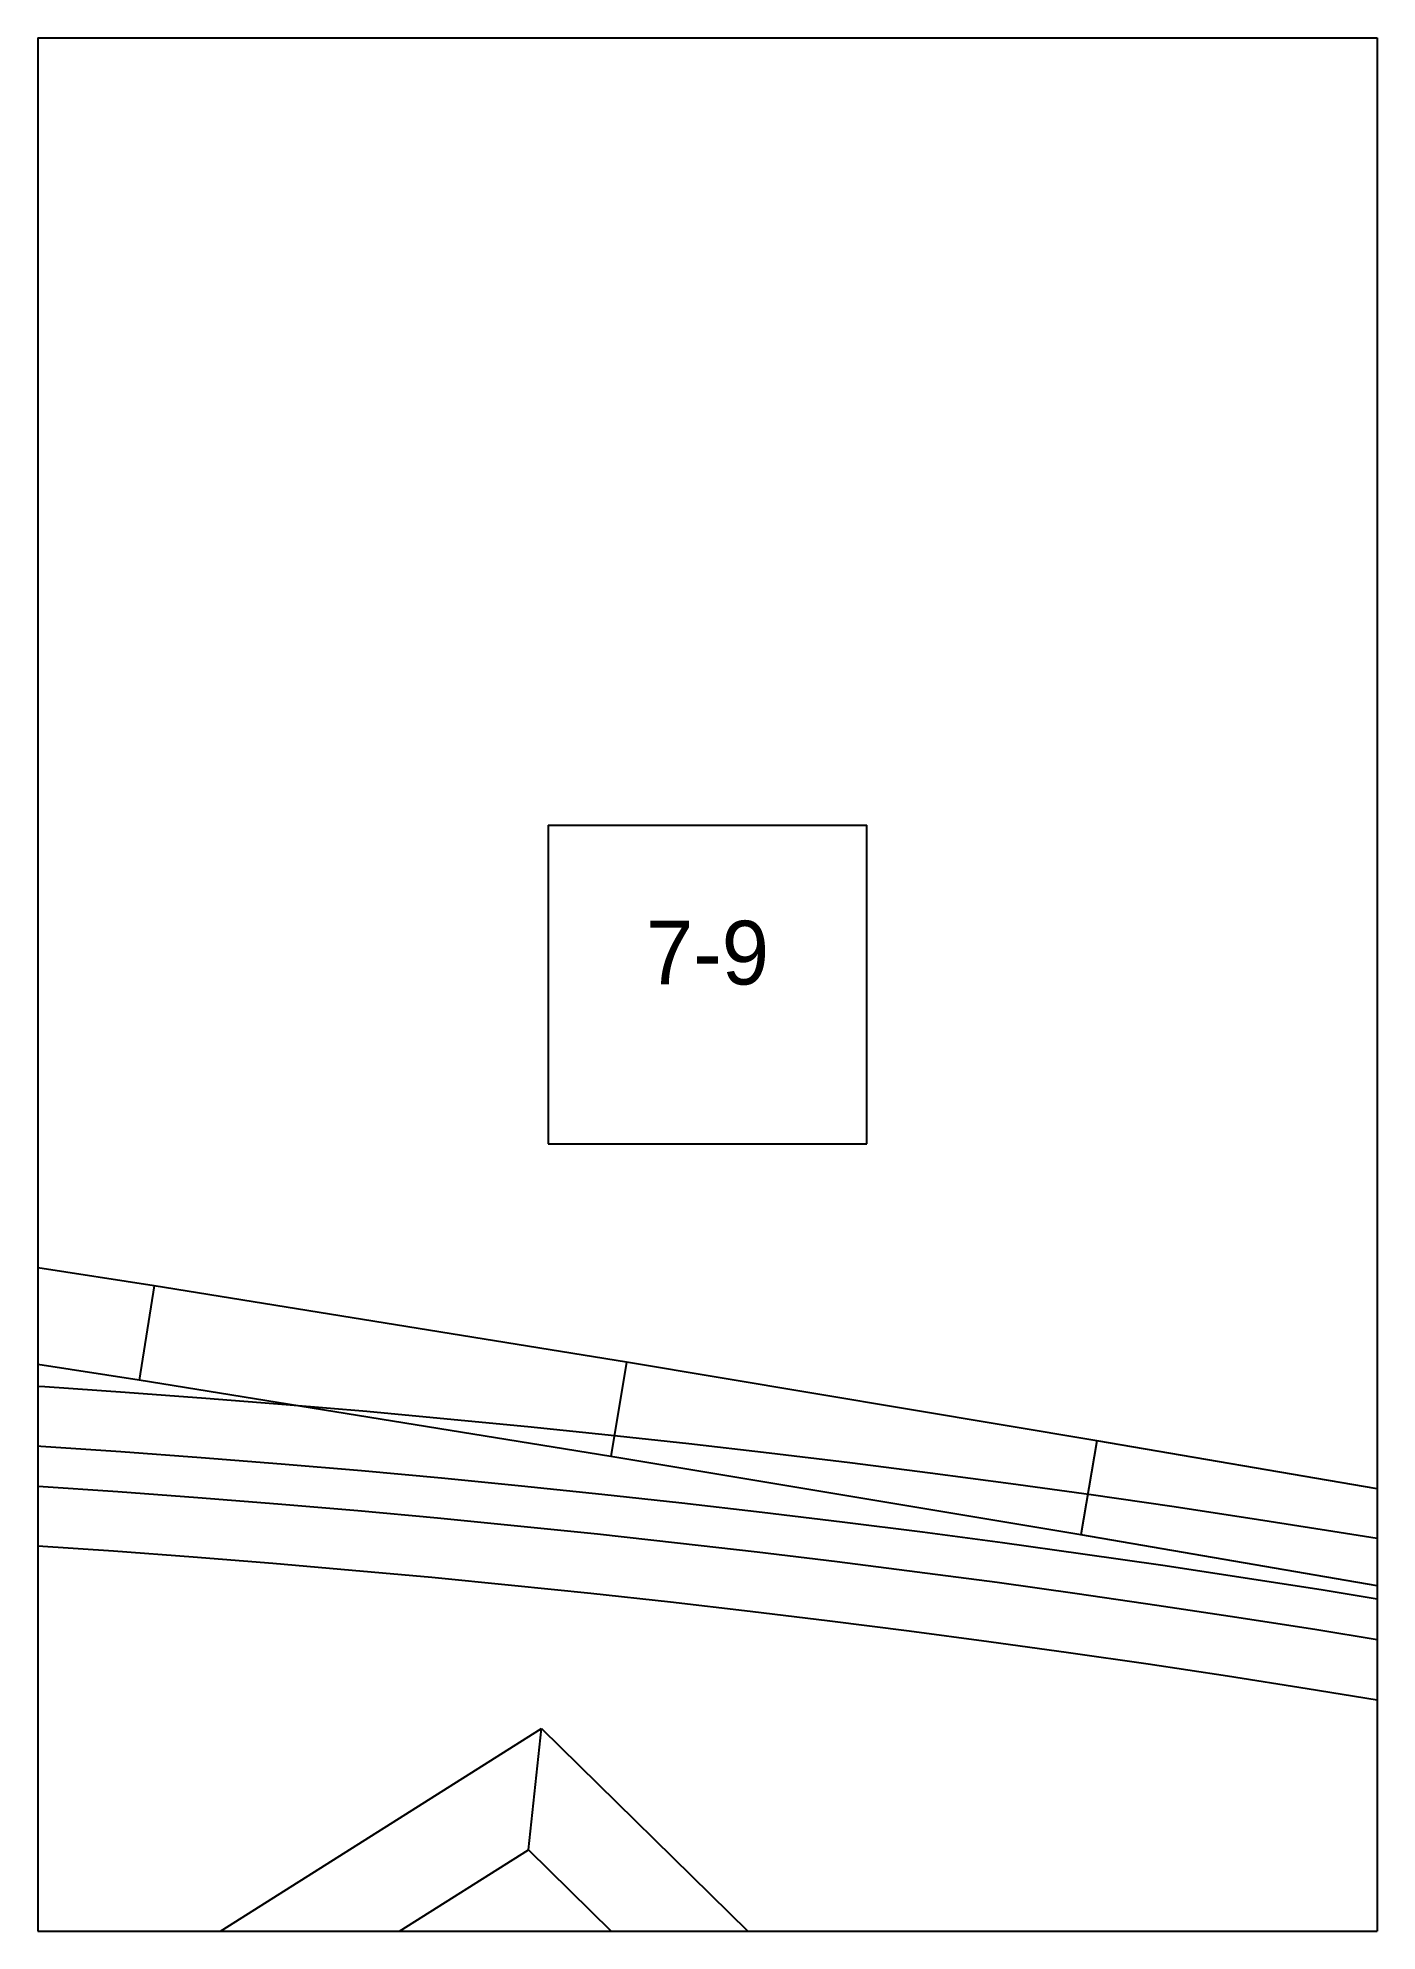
# Paper-space layout 'Plan 7-9' of a CAD drawing. Header units: metres, sheet in millimetres. Extents: x 0 to 210, y 0 to 297.
# The model-space entities are those that its viewports show. They can reach past a viewport. Long polylines and large blocks are cut down to what shows.
import ezdxf
from ezdxf.enums import TextEntityAlignment as Align

# ---------------------------------------------------------------- set-up
doc = ezdxf.new("R2010")
doc.units = ezdxf.units.M
for name, color, linetype in [('default', 7, 'Continuous'), ('TEXTLAYER', 7, 'Continuous'), ('VIEWPORTS', 7, 'Continuous')]:
    doc.layers.add(name, color=color, linetype=linetype)

msp = doc.modelspace()

# ---------------------------------------------------------------- linework, layer by layer
at = {"color": 9}
for p, q in [((1680, -1485), (1680, -1782)), ((1680, -1485), (1680, -1782)), ((1890, -1485), (1890, -1782)), ((1890, -1485), (1890, -1782)), ((1470, -1782), (1680, -1782)), ((1470, -1782), (1680, -1782)), ((1680, -1782), (1890, -1782)), ((1680, -1782), (1680, -2079)), ((1680, -1782), (1890, -1782)), ((1680, -1782), (1680, -2079)), ((1890, -1782), (2100, -1782)), ((1890, -1782), (1890, -2079)), ((1890, -1782), (2100, -1782)), ((1890, -1782), (1890, -2079)), ((1760, -1905.5), (1810, -1905.5)), ((1760, -1905.5), (1760, -1955.5)), ((1810, -1955.5), (1810, -1905.5)), ((1760, -1955.5), (1810, -1955.5)), ((1470, -2079), (1680, -2079)), ((1470, -2079), (1680, -2079)), ((1680, -2079), (1890, -2079)), ((1680, -2079), (1680, -2376)), ((1680, -2079), (1890, -2079)), ((1680, -2079), (1680, -2376)), ((1890, -2079), (2100, -2079)), ((1890, -2079), (1890, -2376)), ((1890, -2079), (2100, -2079)), ((1890, -2079), (1890, -2376))]:
    msp.add_line(p, q, dxfattribs=at)
at = {"layer": 'default', "color": 7, "linetype": 'Continuous'}
for p, q in [((1698.24, -1977.78), (1624.12, -1966.25)), ((1698.24, -1977.78), (1695.89, -1992.59)), ((1772.28, -1989.76), (1698.24, -1977.78)), ((1695.89, -1992.59), (1621.85, -1981.08)), ((1772.28, -1989.76), (1769.85, -2004.56)), ((1846.03, -2002.06), (1772.28, -1989.76)), ((1668.46, -1992.79), (1681.08, -1993.57)), ((1769.85, -2004.56), (1695.89, -1992.59)), ((1681.08, -1993.57), (1693.7, -1994.43)), ((1693.7, -1994.43), (1706.33, -1995.37)), ((1706.33, -1995.37), (1718.95, -1996.37)), ((1718.95, -1996.37), (1731.57, -1997.45)), ((1731.57, -1997.45), (1744.2, -1998.61)), ((1744.2, -1998.61), (1756.82, -1999.84)), ((1756.82, -1999.84), (1769.44, -2001.14)), ((1769.44, -2001.14), (1782.07, -2002.52)), ((1667.88, -2002.12), (1680.45, -2002.9)), ((1680.45, -2002.9), (1693.01, -2003.76)), ((1693.01, -2003.76), (1705.58, -2004.69)), ((1705.58, -2004.69), (1718.15, -2005.69)), ((1843.53, -2016.85), (1769.85, -2004.56)), ((1782.07, -2002.52), (1794.69, -2003.97)), ((1794.69, -2003.97), (1807.31, -2005.5)), ((1846.03, -2002.06), (1843.53, -2016.85)), ((1919.26, -2014.67), (1846.03, -2002.06)), ((1718.15, -2005.69), (1730.72, -2006.76)), ((1730.72, -2006.76), (1743.29, -2007.91)), ((1807.31, -2005.5), (1819.93, -2007.1)), ((1819.93, -2007.1), (1832.56, -2008.78)), ((1667.49, -2008.41), (1680.02, -2009.19)), ((1680.02, -2009.19), (1692.55, -2010.04)), ((1692.55, -2010.04), (1705.08, -2010.97)), ((1743.29, -2007.91), (1755.86, -2009.14)), ((1755.86, -2009.14), (1768.43, -2010.44)), ((1768.43, -2010.44), (1781, -2011.81)), ((1832.56, -2008.78), (1845.18, -2010.53)), ((1845.18, -2010.53), (1857.8, -2012.36)), ((1705.08, -2010.97), (1717.61, -2011.97)), ((1717.61, -2011.97), (1730.15, -2013.04)), ((1730.15, -2013.04), (1742.68, -2014.19)), ((1781, -2011.81), (1793.57, -2013.25)), ((1793.57, -2013.25), (1806.13, -2014.78)), ((1857.8, -2012.36), (1870.43, -2014.26)), ((1742.68, -2014.19), (1755.21, -2015.41)), ((1755.21, -2015.41), (1767.74, -2016.7)), ((1806.13, -2014.78), (1818.7, -2016.37)), ((1818.7, -2016.37), (1831.27, -2018.04)), ((1870.43, -2014.26), (1883.05, -2016.24)), ((1883.05, -2016.24), (1895.67, -2018.3)), ((1666.9, -2017.74), (1679.38, -2018.52)), ((1679.38, -2018.52), (1691.86, -2019.36)), ((1691.86, -2019.36), (1704.34, -2020.29)), ((1767.74, -2016.7), (1780.28, -2018.07)), ((1780.28, -2018.07), (1792.81, -2019.51)), ((1792.81, -2019.51), (1805.34, -2021.03)), ((1831.27, -2018.04), (1843.84, -2019.79)), ((1916.68, -2029.45), (1843.53, -2016.85)), ((1704.34, -2020.29), (1716.82, -2021.28)), ((1716.82, -2021.28), (1729.3, -2022.35)), ((1729.3, -2022.35), (1741.77, -2023.49)), ((1805.34, -2021.03), (1817.87, -2022.62)), ((1843.84, -2019.79), (1856.41, -2021.61)), ((1856.41, -2021.61), (1868.98, -2023.5)), ((1741.77, -2023.49), (1754.25, -2024.71)), ((1754.25, -2024.71), (1766.73, -2025.99)), ((1817.87, -2022.62), (1830.41, -2024.28)), ((1830.41, -2024.28), (1842.94, -2026.02)), ((1868.98, -2023.5), (1881.55, -2025.47)), ((1881.55, -2025.47), (1894.12, -2027.52)), ((1766.73, -2025.99), (1779.21, -2027.36)), ((1779.21, -2027.36), (1791.69, -2028.79)), ((1842.94, -2026.02), (1855.47, -2027.84)), ((1855.47, -2027.84), (1868, -2029.73)), ((1791.69, -2028.79), (1804.16, -2030.3)), ((1804.16, -2030.3), (1816.64, -2031.88)), ((1868, -2029.73), (1880.54, -2031.69)), ((1816.64, -2031.88), (1829.12, -2033.54)), ((1829.12, -2033.54), (1841.6, -2035.27)), ((1880.54, -2031.69), (1893.07, -2033.73)), ((1841.6, -2035.27), (1854.08, -2037.08)), ((1854.08, -2037.08), (1866.55, -2038.96)), ((1866.55, -2038.96), (1879.03, -2040.92)), ((1879.03, -2040.92), (1891.51, -2042.95)), ((1415.04, -2264.56), (1758.95, -2047.19)), ((1756.92, -2066.23), (1758.95, -2047.19)), ((1758.95, -2047.19), (2017.29, -2301.18)), ((1412.49, -2283.92), (1756.92, -2066.23)), ((1756.92, -2066.23), (2013.71, -2318.7))]:
    msp.add_line(p, q, dxfattribs=at)

# ---------------------------------------------------------------- texts
at = {"layer": 'TEXTLAYER', "color": 1}
msp.add_text('7-9', height=10, dxfattribs=at).set_placement((1785, -1930.5), align=Align.CENTER)

psp = doc.layouts.new('Plan 7-9')

# ---------------------------------------------------------------- viewports
at = {"layer": 'VIEWPORTS'}
psp.add_viewport(center=(105, 148.5), size=(210, 297), view_center_point=(1785, -1930.5), view_height=297, dxfattribs=at)

doc.saveas('drawing.dxf')
